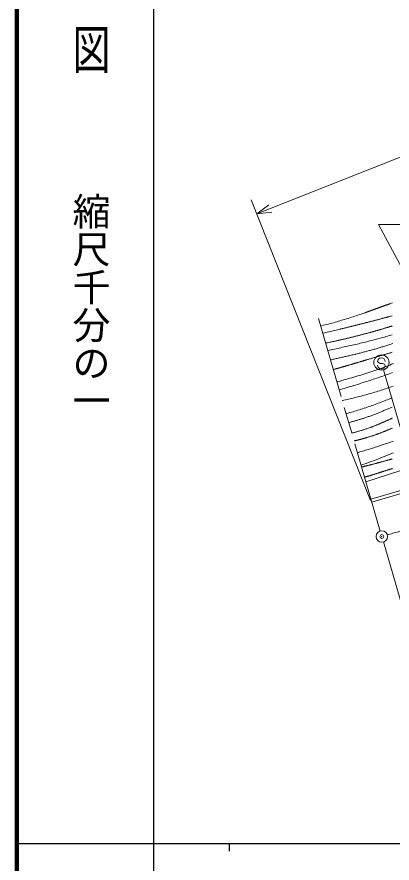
# Model space of a CAD drawing. Units: millimetres, scale not verified. Extents: x 40000 to 680000, y 20000 to 380000.
# Drawn here: x 40000 to 89502, y 202409 to 314183 of the extents above; entities that cross this region are included whole.
import ezdxf
from ezdxf.enums import TextEntityAlignment as Align

# ---------------------------------------------------------------- set-up
doc = ezdxf.new("R2010")
doc.units = ezdxf.units.MM
doc.header["$LTSCALE"] = 1000
doc.header["$PDMODE"] = 32
doc.header["$PDSIZE"] = 500
doc.linetypes.add('CHAIN', pattern=[18.5, 12, -1.5, 3.5, -1.5])
for name, color, linetype, lineweight in [('M-BGD', 7, 'Continuous', 13), ('M-BMK', 2, 'CHAIN', 13), ('M-BMK-SRVR', 3, 'Continuous', 13), ('M-TTL', 2, 'Continuous', 140), ('M-TTL-BAND', 7, 'Continuous', 25), ('M-TTL-TXT', 7, 'Continuous', 13)]:
    doc.layers.add(name, color=color, linetype=linetype, lineweight=lineweight)
doc.styles.add('@ＭＳ ゴシック', font='')
doc.styles.get('@ＭＳ ゴシック').set_extended_font_data('@MS Gothic')

msp = doc.modelspace()

# ---------------------------------------------------------------- linework, layer by layer
at = {"layer": 'M-BGD'}
for p, q in [((247550, 357937), (71651, 288161)), ((86663, 250317), (70913, 290020)), ((73255, 289354), (71651, 288161)), ((71651, 288161), (73637, 288392)), ((87732, 286758), (106732, 286758)), ((87732, 286758), (104669, 254941)), ((87699, 268546), (87599, 268664)), ((87944, 268407), (87699, 268546)), ((88244, 268404), (87944, 268407)), ((88490, 268293), (88244, 268404)), ((88595, 268156), (88490, 268293)), ((92771, 252399), (88377, 267575)), ((97403, 256450), (86047, 252779)), ((103826, 255444), (86712, 250488)), ((86823, 250104), (103932, 255059))]:
    msp.add_line(p, q, dxfattribs=at)
for points in [[(89566, 276394), (89446, 276356), (89337, 276321), (89244, 276290), (89169, 276266), (89117, 276249), (89078, 276236), (89039, 276222), (89000, 276209), (88961, 276196), (88923, 276183), (88884, 276170), (88845, 276157), (88806, 276143), (88767, 276130), (88729, 276117), (88690, 276103), (88651, 276090), (88612, 276076), (88573, 276063), (88535, 276049), (88496, 276036), (88457, 276022), (88418, 276008), (88380, 275995), (88341, 275981), (88302, 275967), (88264, 275954), (88225, 275940), (88186, 275926), (88148, 275912), (88109, 275898), (88070, 275884), (88032, 275871), (87993, 275857), (87954, 275843), (87916, 275829), (87877, 275815), (87839, 275801), (87800, 275787), (87761, 275773), (87723, 275759), (87684, 275745), (87646, 275731), (87607, 275717), (87568, 275703), (87530, 275688), (87491, 275674), (87453, 275660), (87414, 275646), (87375, 275632), (87337, 275618), (87298, 275604), (87260, 275590), (87221, 275575), (87183, 275561), (87144, 275547), (87105, 275533), (87067, 275519), (87028, 275505), (86990, 275491), (86951, 275476), (86913, 275462), (86874, 275448), (86836, 275434), (86797, 275420), (86758, 275406), (86720, 275392), (86681, 275377), (86643, 275363), (86604, 275349), (86566, 275335), (86527, 275321), (86488, 275307), (86450, 275293), (86411, 275279), (86373, 275265), (86334, 275251), (86295, 275237), (86257, 275223), (86218, 275209), (86180, 275195), (86141, 275181), (86102, 275167), (86064, 275153), (86025, 275140), (86002, 275131), (86004, 275131), (86019, 275137), (86038, 275143), (86050, 275147), (86044, 275145), (86011, 275133), (85939, 275108), (85818, 275066), (85638, 275002), (85425, 274928), (85211, 274855), (84997, 274782), (84783, 274711), (84568, 274640), (84353, 274570), (84138, 274501), (83923, 274433), (83708, 274366), (83492, 274299), (83276, 274233), (83060, 274169), (82843, 274105), (82627, 274041), (82410, 273979), (82193, 273917), (81976, 273856), (81758, 273795), (81541, 273735), (81323, 273676), (81105, 273618), (80887, 273560), (80668, 273503), (80450, 273447), (80231, 273391), (80074, 273351)], [(80348, 272407), (80435, 272427), (80609, 272467), (80782, 272506), (80955, 272546), (81137, 272588), (81332, 272633), (81535, 272680), (81740, 272728), (81941, 272775), (82132, 272820), (82308, 272861), (82463, 272897), (82590, 272928), (82685, 272950), (82761, 272968), (82837, 272986), (82913, 273004), (82989, 273023), (83065, 273041), (83141, 273059), (83218, 273078), (83294, 273096), (83370, 273114), (83446, 273133), (83522, 273151), (83598, 273170), (83674, 273188), (83750, 273207), (83826, 273225), (83902, 273244), (83978, 273262), (84054, 273281), (84131, 273300), (84207, 273318), (84283, 273337), (84359, 273356), (84435, 273375), (84511, 273394), (84587, 273412), (84663, 273431), (84739, 273450), (84815, 273469), (84891, 273488), (84967, 273507), (85043, 273526), (85119, 273545), (85195, 273564), (85271, 273583), (85347, 273603), (85423, 273622), (85499, 273641), (85575, 273660), (85650, 273679), (85726, 273699), (85802, 273718), (85878, 273738), (85954, 273757), (86030, 273776), (86106, 273796), (86182, 273815), (86258, 273835), (86334, 273854), (86409, 273874), (86485, 273894), (86561, 273913), (86637, 273933), (86713, 273953), (86789, 273972), (86864, 273992), (86940, 274012), (87016, 274032), (87092, 274051), (87168, 274071), (87243, 274091), (87319, 274111), (87395, 274131), (87471, 274151), (87546, 274171), (87622, 274191), (87698, 274211), (87773, 274231), (87849, 274252), (87925, 274272), (88000, 274292), (88076, 274312), (88152, 274332), (88227, 274353), (88303, 274373), (88379, 274393), (88454, 274414), (88530, 274434), (88606, 274455), (88681, 274475), (88757, 274496), (88828, 274515), (88894, 274533), (88956, 274550), (89018, 274567), (89081, 274584), (89148, 274602), (89222, 274623), (89306, 274646), (89401, 274672), (89512, 274702)], [(89524, 273366), (89480, 273352), (89436, 273338), (89391, 273324), (89347, 273310), (89303, 273296), (89259, 273282), (89214, 273268), (89170, 273254), (89129, 273242), (89092, 273230), (89058, 273219), (89024, 273209), (88989, 273198), (88951, 273186), (88908, 273173), (88857, 273157), (88797, 273139), (88726, 273117), (88649, 273094), (88572, 273070), (88495, 273047), (88418, 273024), (88340, 273001), (88263, 272977), (88186, 272954), (88108, 272932), (88031, 272909), (87954, 272886), (87876, 272863), (87799, 272841), (87721, 272818), (87644, 272795), (87566, 272773), (87489, 272751), (87411, 272729), (87334, 272706), (87256, 272684), (87178, 272662), (87101, 272640), (87023, 272619), (86946, 272597), (86868, 272575), (86790, 272554), (86712, 272532), (86635, 272511), (86557, 272489), (86479, 272468), (86401, 272447), (86323, 272425), (86245, 272404), (86168, 272383), (86090, 272362), (86012, 272342), (85934, 272321), (85856, 272300), (85778, 272279), (85700, 272259), (85622, 272238), (85544, 272218), (85466, 272198), (85388, 272177), (85310, 272157), (85232, 272137), (85153, 272117), (85075, 272097), (84997, 272077), (84919, 272057), (84841, 272037), (84763, 272017), (84684, 271998), (84606, 271978), (84528, 271959), (84450, 271939), (84371, 271920), (84293, 271900), (84215, 271881), (84136, 271862), (84058, 271843), (83980, 271824), (83901, 271805), (83823, 271786), (83744, 271767), (83666, 271748), (83587, 271729), (83509, 271711), (83430, 271692), (83352, 271673), (83273, 271655), (83195, 271636), (83116, 271618), (83038, 271600), (82959, 271581), (82881, 271563), (82802, 271545), (82723, 271527), (82645, 271509), (82566, 271491), (82488, 271473), (82415, 271456), (82351, 271442), (82292, 271428), (82234, 271415), (82174, 271402), (82107, 271387), (82030, 271370), (81940, 271350), (81831, 271326), (81700, 271297), (81558, 271266), (81415, 271235), (81273, 271204), (81130, 271173), (80987, 271142), (80845, 271112), (80731, 271088)], [(89537, 272205), (89327, 272142), (89117, 272080), (88908, 272018), (88697, 271958), (88487, 271897), (88277, 271838), (88066, 271779), (87855, 271721), (87644, 271664), (87433, 271607), (87222, 271551), (87010, 271495), (86798, 271440), (86586, 271386), (86374, 271332), (86162, 271279), (85950, 271226), (85737, 271174), (85525, 271123), (85312, 271072), (85099, 271021), (84886, 270971), (84673, 270921), (84459, 270872), (84246, 270823), (84032, 270775), (83819, 270727), (83605, 270679), (83391, 270632), (83177, 270585), (82963, 270539), (82749, 270492), (82535, 270447), (82320, 270401), (82106, 270356), (81891, 270311), (81677, 270266), (81462, 270222), (81247, 270177), (81032, 270133), (81009, 270129)], [(89594, 271030), (89465, 270987), (89336, 270945), (89207, 270904), (89078, 270862), (88949, 270821), (88820, 270781), (88690, 270740), (88561, 270700), (88431, 270660), (88301, 270621), (88172, 270582), (88042, 270543), (87912, 270504), (87782, 270466), (87651, 270428), (87521, 270390), (87391, 270353), (87261, 270315), (87130, 270278), (87000, 270242), (86869, 270205), (86738, 270169), (86607, 270133), (86477, 270097), (86346, 270062), (86215, 270027), (86083, 269992), (85952, 269957), (85821, 269923), (85690, 269888), (85558, 269854), (85427, 269821), (85296, 269787), (85164, 269754), (85032, 269721), (84901, 269688), (84769, 269655), (84637, 269622), (84505, 269590), (84373, 269558), (84241, 269526), (84109, 269495), (83977, 269463), (83845, 269432), (83713, 269401), (83581, 269370), (83449, 269339), (83316, 269308), (83184, 269278), (83052, 269248), (82919, 269218), (82787, 269188), (82654, 269158), (82522, 269129), (82389, 269099), (82256, 269070), (82124, 269041), (81991, 269012), (81858, 268983), (81725, 268955), (81593, 268926), (81460, 268898), (81372, 268879)], [(89515, 269887), (89423, 269860), (89331, 269832), (89239, 269804), (89148, 269776), (89056, 269748), (88964, 269721), (88872, 269693), (88781, 269666), (88689, 269638), (88597, 269611), (88505, 269583), (88413, 269556), (88321, 269528), (88229, 269501), (88137, 269474), (88045, 269447), (87954, 269419), (87862, 269392), (87770, 269365), (87678, 269338), (87586, 269310), (87494, 269283), (87402, 269256), (87310, 269229), (87218, 269202), (87126, 269175), (87034, 269148), (86942, 269120), (86847, 269092), (86747, 269063), (86644, 269032), (86540, 269002), (86438, 268971), (86339, 268942), (86246, 268915), (86161, 268889), (86086, 268867), (86023, 268848), (85966, 268831), (85909, 268814), (85853, 268798), (85796, 268781), (85740, 268764), (85683, 268747), (85627, 268730), (85570, 268713), (85514, 268696), (85457, 268679), (85400, 268662), (85344, 268645), (85287, 268629), (85231, 268612), (85174, 268595), (85118, 268578), (85061, 268561), (85005, 268544), (84948, 268527), (84892, 268510), (84835, 268493), (84778, 268476), (84722, 268460), (84665, 268443), (84609, 268426), (84552, 268409), (84496, 268392), (84439, 268375), (84383, 268358), (84326, 268342), (84270, 268325), (84213, 268308), (84156, 268291), (84100, 268274), (84043, 268258), (83987, 268241), (83930, 268224), (83874, 268208), (83817, 268191), (83760, 268174), (83704, 268158), (83647, 268141), (83591, 268125), (83534, 268108), (83477, 268091), (83421, 268075), (83364, 268059), (83307, 268042), (83251, 268026), (83194, 268009), (83137, 267993), (83081, 267977), (83024, 267960), (82967, 267944), (82911, 267928), (82854, 267912), (82797, 267895), (82741, 267879), (82684, 267863), (82627, 267847), (82570, 267831), (82514, 267815), (82457, 267799), (82400, 267783), (82343, 267768), (82286, 267752), (82230, 267736), (82173, 267720), (82116, 267705), (82059, 267689), (82002, 267673), (81945, 267658), (81888, 267642), (81832, 267627), (81775, 267612), (81742, 267603)], [(89703, 268406), (89447, 268301), (89190, 268198), (88932, 268097), (88674, 267997), (88415, 267899), (88156, 267802), (87896, 267707), (87636, 267613), (87375, 267521), (87113, 267430), (86851, 267340), (86588, 267252), (86325, 267166), (86062, 267080), (85798, 266996), (85533, 266913), (85269, 266832), (85004, 266752), (84738, 266673), (84472, 266595), (84205, 266518), (83938, 266443), (83670, 266369), (83402, 266296), (83134, 266224), (82866, 266153), (82597, 266083), (82328, 266014), (82212, 265985)], [(89559, 267191), (89348, 267115), (89137, 267040), (88926, 266965), (88715, 266890), (88503, 266816), (88292, 266743), (88080, 266669), (87868, 266597), (87656, 266524), (87444, 266452), (87232, 266381), (87019, 266310), (86807, 266239), (86594, 266169), (86381, 266100), (86168, 266031), (85955, 265962), (85742, 265893), (85528, 265826), (85315, 265758), (85101, 265691), (84887, 265624), (84673, 265558), (84459, 265493), (84245, 265427), (84031, 265363), (83816, 265298), (83601, 265234), (83387, 265171), (83172, 265107), (82957, 265045), (82742, 264983), (82527, 264921), (82522, 264919)], [(89642, 265403), (89444, 265332), (89245, 265262), (89046, 265193), (88847, 265125), (88647, 265058), (88447, 264992), (88246, 264927), (88045, 264863), (87844, 264799), (87643, 264737), (87441, 264676), (87239, 264615), (87037, 264555), (86835, 264496), (86632, 264438), (86429, 264381), (86225, 264324), (86021, 264268), (85817, 264213), (85613, 264158), (85409, 264104), (85204, 264051), (85000, 263999), (84795, 263947), (84589, 263895), (84384, 263844), (84178, 263794), (83972, 263744), (83766, 263694), (83560, 263646), (83353, 263597), (83147, 263549), (82940, 263502), (82934, 263500)], [(89504, 263872), (89303, 263787), (89101, 263703), (88898, 263620), (88695, 263538), (88492, 263457), (88288, 263377), (88084, 263298), (87880, 263220), (87675, 263143), (87470, 263067), (87264, 262992), (87058, 262918), (86852, 262845), (86645, 262773), (86438, 262702), (86231, 262631), (86023, 262562), (85815, 262493), (85606, 262425), (85398, 262358), (85189, 262292), (84979, 262227), (84770, 262163), (84560, 262099), (84350, 262036), (84140, 261974), (83929, 261912), (83718, 261852), (83506, 261792), (83436, 261772)], [(89521, 262649), (89411, 262600), (89300, 262552), (89190, 262504), (89079, 262455), (88968, 262407), (88857, 262360), (88746, 262312), (88635, 262265), (88524, 262218), (88413, 262171), (88302, 262125), (88190, 262079), (88079, 262033), (87968, 261987), (87856, 261942), (87744, 261897), (87633, 261852), (87521, 261808), (87408, 261764), (87296, 261721), (87184, 261677), (87071, 261635), (86959, 261592), (86846, 261550), (86731, 261508), (86613, 261465), (86492, 261422), (86370, 261379), (86250, 261336), (86132, 261295), (86017, 261256), (85908, 261219), (85806, 261185), (85712, 261154), (85622, 261125), (85533, 261097), (85443, 261068), (85353, 261040), (85264, 261012), (85174, 260985), (85084, 260958), (84994, 260931), (84904, 260904), (84813, 260878), (84723, 260852), (84633, 260826), (84542, 260800), (84452, 260775), (84361, 260750), (84270, 260725), (84179, 260700), (84089, 260676), (83998, 260652), (83907, 260628), (83815, 260604), (83778, 260594)], [(84180, 259207), (84265, 259228), (84365, 259255), (84466, 259281), (84566, 259308), (84666, 259335), (84767, 259362), (84866, 259390), (84966, 259418), (85066, 259447), (85166, 259475), (85265, 259505), (85365, 259534), (85464, 259564), (85563, 259594), (85662, 259625), (85761, 259656), (85860, 259688), (85961, 259721), (86067, 259756), (86175, 259792), (86283, 259829), (86390, 259866), (86494, 259903), (86593, 259938), (86684, 259971), (86767, 260001), (86839, 260027), (86905, 260052), (86970, 260077), (87036, 260102), (87101, 260127), (87167, 260153), (87232, 260179), (87297, 260204), (87363, 260231), (87428, 260257), (87493, 260283), (87558, 260310), (87623, 260337), (87688, 260364), (87753, 260391), (87818, 260419), (87882, 260446), (87947, 260474), (88012, 260502), (88076, 260529), (88141, 260558), (88206, 260586), (88270, 260614), (88335, 260643), (88399, 260671), (88463, 260700), (88528, 260729), (88592, 260758), (88656, 260787), (88721, 260816), (88785, 260845), (88849, 260875), (88913, 260904), (88977, 260933), (89042, 260963), (89106, 260993), (89170, 261022), (89234, 261052), (89298, 261082), (89362, 261112), (89426, 261142), (89490, 261172), (89554, 261202)], [(89539, 259851), (89478, 259826), (89417, 259801), (89356, 259775), (89295, 259750), (89234, 259725), (89173, 259701), (89112, 259676), (89050, 259651), (88989, 259626), (88928, 259602), (88867, 259577), (88805, 259553), (88744, 259528), (88683, 259504), (88621, 259480), (88560, 259456), (88498, 259432), (88437, 259408), (88375, 259384), (88314, 259360), (88252, 259337), (88190, 259313), (88129, 259290), (88067, 259267), (88005, 259243), (87943, 259220), (87882, 259197), (87820, 259175), (87758, 259152), (87696, 259129), (87634, 259107), (87572, 259085), (87510, 259062), (87448, 259040), (87386, 259018), (87323, 258996), (87261, 258975), (87199, 258953), (87137, 258932), (87074, 258911), (87012, 258889), (86949, 258868), (86887, 258848), (86824, 258827), (86762, 258806), (86697, 258785), (86630, 258764), (86561, 258742), (86491, 258720), (86422, 258698), (86356, 258677), (86292, 258658), (86233, 258640), (86180, 258623), (86133, 258609), (86091, 258597), (86049, 258584), (86006, 258572), (85964, 258559), (85921, 258547), (85879, 258535), (85836, 258523), (85793, 258510), (85751, 258498), (85708, 258486), (85666, 258475), (85623, 258463), (85580, 258451), (85538, 258439), (85495, 258428), (85452, 258416), (85409, 258404), (85367, 258393), (85324, 258382), (85281, 258370), (85238, 258359), (85195, 258348), (85153, 258336), (85110, 258325), (85067, 258314), (85024, 258303), (84981, 258292), (84938, 258281), (84895, 258271), (84852, 258260), (84809, 258249), (84766, 258238), (84723, 258228), (84680, 258217), (84637, 258206), (84594, 258196), (84551, 258185), (84508, 258175), (84482, 258169)], [(89681, 258160), (89498, 258093), (89315, 258027), (89132, 257962), (88948, 257897), (88765, 257832), (88581, 257768), (88397, 257705), (88212, 257642), (88028, 257580), (87843, 257518), (87658, 257457), (87473, 257396), (87288, 257336), (87103, 257277), (86917, 257218), (86731, 257160), (86545, 257102), (86359, 257044), (86173, 256988), (85987, 256932), (85800, 256876), (85613, 256821), (85426, 256766), (85239, 256713), (85052, 256659), (84930, 256625)], [(89656, 256584), (89333, 256450), (89010, 256318), (88688, 256188), (88366, 256060), (88042, 255932), (87718, 255806), (87392, 255682), (87067, 255559), (86741, 255438), (86414, 255319), (86088, 255203), (85763, 255089), (85438, 254978), (85411, 254969)], [(89525, 255803), (89463, 255785), (89400, 255767), (89338, 255748), (89275, 255730), (89212, 255712), (89150, 255694), (89087, 255675), (89024, 255657), (88961, 255639), (88899, 255622), (88836, 255604), (88773, 255586), (88710, 255568), (88648, 255550), (88585, 255533), (88522, 255515), (88459, 255498), (88396, 255480), (88333, 255463), (88271, 255445), (88208, 255428), (88145, 255411), (88082, 255394), (88019, 255377), (87956, 255359), (87893, 255342), (87830, 255325), (87767, 255308), (87704, 255292), (87641, 255275), (87578, 255258), (87515, 255241), (87452, 255224), (87389, 255208), (87326, 255191), (87263, 255174), (87200, 255158), (87137, 255141), (87074, 255125), (87011, 255108), (86948, 255092), (86885, 255076), (86822, 255059), (86759, 255043), (86695, 255027), (86629, 255010), (86561, 254992), (86494, 254975), (86427, 254958), (86361, 254941), (86298, 254925), (86237, 254910), (86181, 254895), (86128, 254882), (86079, 254870), (86029, 254857), (85979, 254845), (85929, 254832), (85880, 254820), (85830, 254807), (85780, 254795), (85730, 254782), (85681, 254770), (85631, 254757), (85581, 254745), (85531, 254732), (85483, 254720)], [(89550, 254524), (89496, 254508), (89442, 254492), (89388, 254476), (89334, 254459), (89281, 254443), (89227, 254426), (89173, 254410), (89119, 254393), (89066, 254376), (89012, 254360), (88958, 254343), (88905, 254326), (88851, 254309), (88798, 254292), (88744, 254275), (88691, 254257), (88637, 254240), (88583, 254223), (88530, 254206), (88476, 254188), (88423, 254171), (88369, 254154), (88316, 254136), (88262, 254119), (88209, 254101), (88156, 254084), (88102, 254067), (88049, 254049), (87995, 254032), (87942, 254014), (87888, 253997), (87835, 253979), (87781, 253962), (87728, 253945), (87674, 253927), (87621, 253910), (87567, 253893), (87514, 253876), (87460, 253858), (87407, 253841), (87353, 253824), (87300, 253807), (87246, 253790), (87193, 253773), (87139, 253756), (87085, 253740), (87032, 253723), (86978, 253706), (86925, 253690), (86871, 253673), (86817, 253657), (86764, 253641), (86710, 253625), (86656, 253609), (86602, 253593), (86548, 253577), (86495, 253561), (86441, 253546), (86387, 253530), (86333, 253515), (86279, 253500), (86225, 253485), (86171, 253470), (86117, 253455), (86063, 253440), (86009, 253426), (85955, 253412), (85900, 253397), (85869, 253390)]]:
    msp.add_lwpolyline(points, dxfattribs=at)
msp.add_circle((88098, 268535), 1000, dxfattribs=at)
for centre, start, end in [((88099, 268660), 359.55488, 179.55488), ((88095, 268160), 179.55488, 359.55488)]:
    msp.add_arc(centre, 500, start, end, dxfattribs=at)
at = {"layer": 'M-BMK'}
for p, q in [((87938, 246266), (79782, 274356)), ((88356, 244826), (96512, 216736))]:
    msp.add_line(p, q, dxfattribs=at)
msp.add_arc((-190687, 1205885), 1000000, 286.23358, 291.87718, dxfattribs=at)
at = {"layer": 'M-BMK-SRVR'}
msp.add_circle((88147, 245546), 750, dxfattribs=at)
msp.add_point((88147, 245546), dxfattribs=at)
at = {"layer": 'M-TTL'}
msp.add_line((40000, 380000), (40000, 20000), dxfattribs=at)
at = {"layer": 'M-TTL-BAND'}
for p, q in [((58000, 370000), (58000, 20000)), ((40000, 205000), (579000, 205000)), ((68000, 205000), (68000, 204000))]:
    msp.add_line(p, q, dxfattribs=at)
at = {"layer": 'M-TTL-TXT', "color": 6}
msp.add_point((88147, 245546), dxfattribs=at)

# ---------------------------------------------------------------- texts
at = {"layer": 'M-TTL-BAND', "style": '@ＭＳ ゴシック', "width": 1.4}
msp.add_text('平  面  図', height=3666, rotation=270, dxfattribs=at).set_placement((49777, 306475), align=Align.MIDDLE_RIGHT)
at = {"layer": 'M-TTL-BAND', "style": '@ＭＳ ゴシック'}
msp.add_text('縮尺千分の一', height=3666, rotation=270, dxfattribs=at).set_placement((49777, 261030), align=Align.MIDDLE_RIGHT)

doc.saveas('drawing.dxf')
